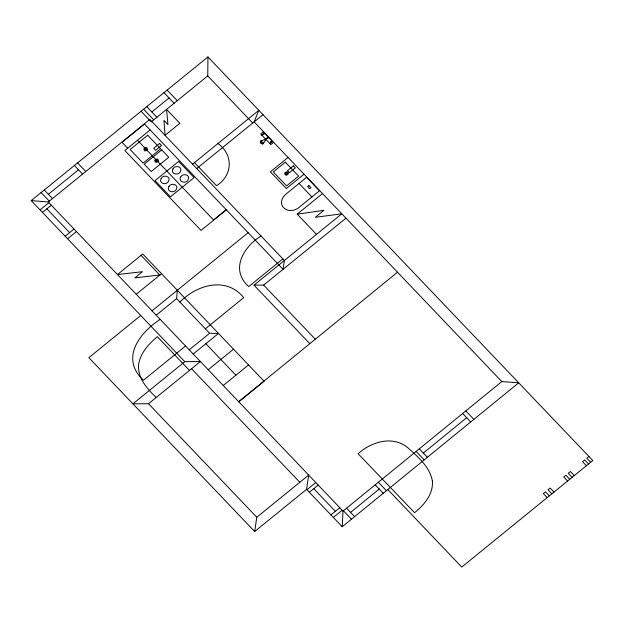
<?xml version="1.0" encoding="UTF-8"?>
<svg xmlns="http://www.w3.org/2000/svg" width="624" height="624" viewBox="0 0 624 624"><rect width="100%" height="100%" fill="white"/><g stroke="black" fill="none" stroke-linecap="round" stroke-linejoin="round"><path stroke-width="0.94" d="M252.72 123.045L207.761 75.902L207.925 56.932L31.2 200.608L184.79 361.67L200.398 361.546L148.52 403.72L132.912 403.845L184.79 361.67M192.551 164.182L258.82 110.308L254.147 121.883L501.79 381.576L518.692 382.816L342.209 526.742L342.997 511.079L48.251 201.997L31.2 200.608M156.203 315.206L176.6 298.623L177.341 290.246M254.678 531.531L256.784 517.257L308.669 475.082L306.563 489.356L254.678 531.531L88.873 357.661L140.751 315.487M238.68 401.684L397.496 272.212M342.997 511.079L501.79 381.576M350.579 512.405L379.213 489.052M423.329 453.071L466.682 417.721M48.368 194.275L78.491 169.783M151.827 111.961L169.049 97.96M48.251 201.997L149.846 119.41L284.372 260.473L283.07 269.311L144.362 123.864M144.518 124.036L122.039 142.303L127.678 148.223M40.053 209.89L48.906 202.691M207.761 75.902L151.195 121.883L141.086 111.275M42.463 212.417L51.316 205.218M150.158 129.948L124.847 150.532L201.029 230.42L226.325 209.851M65.169 236.231L74.03 229.031M67.587 238.758L76.44 231.559M196.724 168.566L263 114.683M261.776 135.073L264.35 132.982M261.807 135.104L264.381 133.013M267.946 136.75C266.144 139.721 262.525 139.893 260.208 141.64L260.684 143.263L262.587 144.136C264.833 142.358 265.411 138.668 268.819 137.662M269.841 143.528L272.415 141.437M288.062 157.451L270.395 171.818L286.354 188.549L304.021 174.19M226.169 209.68L213.517 219.96L137.491 140.244M136.235 294.263L161.546 273.686M152.03 310.822L248.141 232.69M261.011 235.973C243.461 247.065 229.733 269.607 248.711 286.603L282.836 258.866M179.915 302.102C196.817 284.778 226.239 276.058 243.719 297.648L205.382 328.809M160.204 319.394C139.121 333.052 120.097 358.613 143.426 380.258L185.57 346M311.899 196.95L319.48 190.788L306.626 177.317L288.187 192.309C272.165 203.65 288.413 218.236 301.002 205.748L311.899 196.958L299.044 183.479M322.514 193.58L297.211 214.141L316.493 234.367M309.715 343.574L254.007 285.16L341.796 213.798L315.338 217.3L323.942 210.304L297.242 214.18M254.007 285.16L263.671 285.082L345.969 218.174M189.236 349.846L209.633 333.263L218.517 333.427L193.206 354.003M208.221 369.751L233.516 349.183M223.236 385.499L248.539 364.931M238.789 401.809L264.092 381.248L142.74 253.991L117.445 274.56L142.483 271.697L134.893 277.867L159.978 274.966M306.93 489.746L315.791 482.547M309.34 492.274L318.193 485.074M330.931 514.917L339.784 507.718M333.341 517.436L342.194 510.237M588.955 456.495L586.81 458.242L590.647 462.275M465.8 410.927L473.873 419.367M462.641 413.501L470.722 421.941M419.297 448.859L427.37 457.291M416.138 451.433L424.219 459.865M378.339 482.258L386.42 490.69M375.18 484.832L383.253 493.272M346.538 508.186L354.619 516.625M343.379 510.76L351.46 519.199M207.925 56.932L592.8 460.528L461.744 567.068L387.824 489.544M588.557 463.983L584.711 459.958L582.559 461.705L586.404 465.738M265.372 138.84L260.715 133.957L263.289 131.867L273.445 142.514L270.871 144.604L266.245 139.753M264.576 139.495L265.442 140.408M574.267 475.589L570.43 471.557L568.277 473.304L572.122 477.337M569.751 479.263L565.913 475.231L563.761 476.978L567.606 481.01M553.995 492.071L550.15 488.046L547.997 489.793L551.842 493.818M167.146 90.082L177.263 100.69M217.924 143.559C233.696 154.612 232.721 175.578 216.52 185.718L194.485 162.607M549.331 495.869L545.485 491.837L543.332 493.584L547.178 497.617M163.987 92.656L174.104 103.264M146.773 106.649L156.889 117.257M143.606 109.223L153.722 119.831M263.671 285.082L315.198 339.121M77.563 162.919L85.753 171.506M74.396 165.485L82.594 174.08M141.055 255.364L159.845 275.067M176.6 298.623L209.633 333.263M205.85 343.723L235.888 375.219M44.273 189.977L52.463 198.572M41.106 192.551L49.304 201.139M46.886 208.822L69.599 232.635M313.771 488.678L335.353 511.313M191.545 368.745L299.809 482.282M306.563 489.356L342.209 526.742M189.485 370.414L157.373 336.734C148.871 343.73 140.837 352.513 138.746 363.683C136.898 377.458 147.014 388.658 156.203 397.472M148.52 403.72L256.784 517.257M432.338 480.675C433.68 493.904 424.18 504.902 414.593 512.733L358.098 453.734C371.311 441.776 392.691 435.209 407.792 447.689C417.908 456.869 429.593 466.604 432.338 480.675M260.84 140.915C260.005 144.269 267.189 145.127 260.84 140.915M161.148 178.48C158.293 183.487 166.546 185.656 168.511 181.311C171.366 176.303 163.106 174.143 161.148 178.48M172.957 168.878C170.102 173.893 178.355 176.054 180.32 171.717C183.175 166.709 174.915 164.541 172.957 168.878M168.901 186.607C166.046 191.623 174.299 193.783 176.264 189.446C179.119 184.439 170.859 182.27 168.901 186.607M180.71 177.013C177.856 182.021 186.108 184.181 188.074 179.845C190.928 174.837 182.668 172.669 180.71 177.013M285.769 172.973L285.831 174.33L287.352 174.08L287.29 172.723L285.769 172.973M144.316 148.278L143.863 149.269L144.425 150.657L145.454 150.938L147.085 150.22L147.545 149.237L146.975 147.841L145.954 147.568L144.316 148.278M146.749 149.245L145.556 150.212L144.651 149.261L145.844 148.286L146.749 149.245M155.197 159.689L154.736 160.672L155.298 162.068L156.335 162.341L157.966 161.624L158.418 160.641L157.856 159.253L156.827 158.972L155.197 159.689M157.63 160.649L156.437 161.616L155.524 160.664L156.718 159.697L157.63 160.649M285.176 172.559L284.723 173.542L285.285 174.938L286.315 175.211L287.945 174.494L288.405 173.511L287.836 172.123L286.814 171.842L285.176 172.559M147.685 135.229L130.127 149.503L143.114 163.114L160.664 148.84L147.685 135.229M179.821 123.295L165.064 135.291L163.917 120.354L167.957 124.589L166.569 109.395L179.821 123.295M159.611 143.497L153.707 148.294L155.633 150.322L161.538 145.517L159.611 143.497M161.756 149.908L144.199 164.182L151.219 171.545L168.776 157.271L161.756 149.908M178.659 161.429L155.048 180.632L170.469 196.802L194.08 177.598L178.659 161.429M263.812 134.378C263.164 135.416 262.712 133.325 263.812 134.378M270.878 141.788C269.669 142.21 271.838 142.966 270.878 141.788M285.301 162.17L273.289 171.935L286.588 185.882L298.6 176.116L285.301 162.17M293.444 165.836L287.539 170.633L289.466 172.653L295.37 167.856L293.444 165.836M308.88 185.539L307.601 186.584L309.644 188.721L310.924 187.684L308.88 185.539"/></g></svg>
